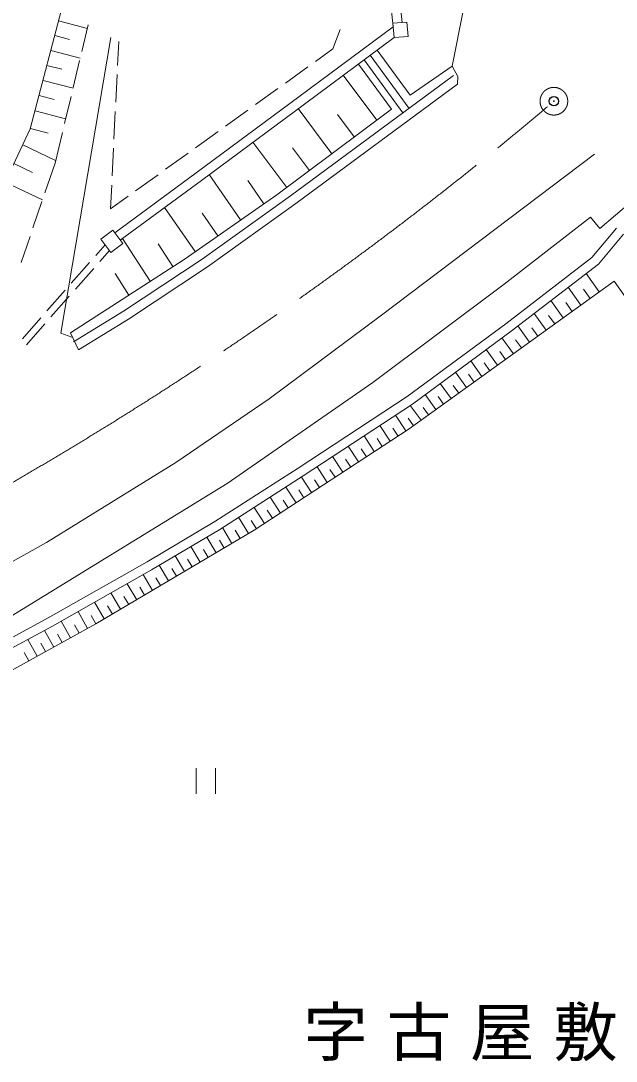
# Model space of a CAD drawing. Units: millimetres, scale not verified. Extents: x 40000 to 680000, y 20000 to 380000.
# Drawn here: x 530026 to 562291, y 260791 to 317184 of the extents above; entities that cross this region are included whole.
import ezdxf

# ---------------------------------------------------------------- set-up
doc = ezdxf.new("R2010")
doc.units = ezdxf.units.MM
doc.header["$LTSCALE"] = 1000
doc.header["$PDMODE"] = 32
doc.header["$PDSIZE"] = 500
doc.linetypes.add('CHAIN', pattern=[18.5, 12, -1.5, 3.5, -1.5])
for name, color, linetype, lineweight in [('M-BMK', 2, 'CHAIN', 13), ('M-BMK-HTXT', 7, 'Continuous', 13), ('M-WORK', 1, 'Continuous', 13)]:
    doc.layers.add(name, color=color, linetype=linetype, lineweight=lineweight)
doc.layers.add('M-OTRS', color=6, linetype='Continuous')
doc.styles.add('ＭＳ ゴシック', font='')
doc.styles.get('ＭＳ ゴシック').set_extended_font_data('MS Gothic')

msp = doc.modelspace()

# ---------------------------------------------------------------- linework, layer by layer
at = {"layer": 'M-BMK'}
msp.add_circle((558915, 312824), 750, dxfattribs=at)
msp.add_arc((429550, 465351), 200000, 300.00231, 310.30289, dxfattribs=at)
at = {"layer": 'M-OTRS'}
msp.add_point((558915, 312824), dxfattribs=at)
at = {"layer": 'M-WORK'}
for p, q in [((549724, 321319), (550205, 316857)), ((550699, 317092), (550203, 321261)), ((530541, 311320), (532512, 318872)), ((553405, 314732), (554018, 317822)), ((532070, 317179), (533635, 316770)), ((533332, 315511), (533683, 316969)), ((550189, 317049), (550948, 317112)), ((550254, 316271), (550189, 317049)), ((550948, 317112), (551013, 316334)), ((531862, 316381), (532660, 316173)), ((545093, 313071), (550205, 316857)), ((546943, 315664), (547337, 316720)), ((534908, 316271), (532197, 300244)), ((535333, 316063), (535270, 314770)), ((545391, 312669), (550254, 316271)), ((551013, 316334), (550254, 316271)), ((531654, 315583), (533249, 315166)), ((545988, 314976), (546943, 315664)), ((548960, 315313), (551064, 312434)), ((551133, 313148), (549332, 315588)), ((531441, 314769), (532255, 314557)), ((532864, 313566), (533215, 315025)), ((544365, 313808), (545582, 314684)), ((548320, 314838), (550118, 312396)), ((550733, 312190), (548635, 315072)), ((553405, 314732), (551133, 313148)), ((553703, 314162), (553405, 314732)), ((535245, 314271), (535172, 312773)), ((544636, 307690), (553480, 314218)), ((549316, 311798), (547500, 314231)), ((553696, 313755), (553703, 314162)), ((531229, 313956), (532856, 313532)), ((544930, 307285), (553696, 313755)), ((531013, 313127), (531842, 312911)), ((532396, 311622), (532747, 313080)), ((539524, 308936), (545093, 313071)), ((542742, 312639), (543959, 313516)), ((539821, 308534), (545391, 312669)), ((546883, 309981), (545059, 312424)), ((530797, 312298), (532455, 311865)), ((535147, 312273), (535074, 310775)), ((541118, 311471), (542336, 312347)), ((550118, 312396), (543904, 307756)), ((548100, 310889), (547191, 312106)), ((528746, 307525), (530541, 311320)), ((530548, 311345), (531501, 311096)), ((531880, 309476), (532279, 311136)), ((539495, 310303), (540713, 311179)), ((530131, 310453), (531912, 309610)), ((535049, 310276), (534976, 308778)), ((544441, 308157), (542608, 310611)), ((545662, 309069), (544750, 310290)), ((537872, 309134), (539089, 310010)), ((549578, 301224), (561123, 309948)), ((529652, 309441), (530664, 308962)), ((531330, 307862), (531880, 309476)), ((535119, 305697), (539524, 308936)), ((535415, 305294), (539821, 308534)), ((536249, 307966), (537466, 308842)), ((541939, 306388), (540225, 308850)), ((543196, 307264), (542321, 308521)), ((529174, 308429), (531197, 307471)), ((534951, 308278), (534888, 306986)), ((530686, 305968), (531169, 307388)), ((534888, 306986), (535843, 307674)), ((543904, 307756), (538925, 304290)), ((539858, 304269), (544636, 307690)), ((561400, 305926), (563103, 307370)), ((539477, 304675), (537812, 307066)), ((540142, 303857), (544930, 307285)), ((540708, 305531), (539851, 306762)), ((556229, 302900), (560902, 306539)), ((560902, 306539), (561400, 305926)), ((534370, 305355), (535016, 305833)), ((535016, 305833), (535551, 305110)), ((562309, 305943), (560976, 304353)), ((530042, 304075), (530525, 305495)), ((534905, 304632), (534370, 305355)), ((535551, 305110), (534905, 304632)), ((537044, 303070), (535541, 305388)), ((538267, 303863), (537474, 305086)), ((562692, 305621), (561324, 303990)), ((534085, 304458), (534590, 305032)), ((534305, 304131), (534832, 304730)), ((538925, 304290), (532723, 300268)), ((532763, 302957), (533754, 304083)), ((535596, 301438), (539858, 304269)), ((560976, 304353), (556303, 300766)), ((561324, 303990), (556604, 300366)), ((532984, 302630), (533975, 303756)), ((535886, 302319), (535134, 303478)), ((535865, 301017), (540142, 303857)), ((561372, 302491), (560659, 303480)), ((549105, 297586), (556229, 302900)), ((562183, 303076), (551066, 295062)), ((574095, 285985), (562183, 303076)), ((531442, 301456), (532433, 302582)), ((560383, 301779), (559692, 302738)), ((560878, 302135), (560521, 302629)), ((531662, 301129), (532654, 302255)), ((559425, 301088), (558754, 302017)), ((559904, 301433), (559558, 301913)), ((532887, 299774), (535596, 301438)), ((543488, 296685), (549578, 301224)), ((558495, 300417), (557845, 301319)), ((558960, 300752), (558624, 301217)), ((530120, 299954), (531111, 301080)), ((530341, 299628), (531332, 300754)), ((533148, 299348), (535865, 301017)), ((556303, 300766), (550960, 296821)), ((557593, 299767), (556962, 300642)), ((532197, 300244), (532791, 300033)), ((532723, 300268), (533148, 299348)), ((556604, 300366), (551246, 296411)), ((558044, 300092), (557719, 300543)), ((556718, 299136), (556100, 299994)), ((557156, 299452), (556840, 299889)), ((555860, 298518), (555249, 299366)), ((556289, 298827), (555980, 299256)), ((555012, 297907), (554408, 298745)), ((555436, 298212), (555131, 298636)), ((554174, 297302), (553576, 298131)), ((554593, 297604), (554291, 298024)), ((541206, 292099), (549105, 297586)), ((553345, 296705), (552754, 297524)), ((553759, 297003), (553461, 297418)), ((538432, 293238), (543488, 296685)), ((550960, 296821), (545062, 292933)), ((552526, 296114), (551942, 296924)), ((552935, 296409), (552640, 296819)), ((551246, 296411), (545334, 292514)), ((551714, 295529), (551133, 296336)), ((552120, 295821), (551828, 296227)), ((550898, 294952), (550336, 295811)), ((551309, 295237), (551018, 295640)), ((551066, 295062), (542678, 289575)), ((550039, 294390), (549479, 295246)), ((550469, 294671), (550188, 295100)), ((549183, 293830), (548625, 294683)), ((549611, 294110), (549331, 294538)), ((548330, 293272), (547774, 294122)), ((548756, 293551), (548477, 293977)), ((547480, 292716), (546926, 293563)), ((547905, 292994), (547627, 293419)), ((531423, 288901), (538432, 293238)), ((545062, 292933), (540542, 290042)), ((546633, 292162), (546080, 293006)), ((547056, 292439), (546779, 292862)), ((545334, 292514), (540805, 289616)), ((545788, 291609), (545237, 292452)), ((546210, 291886), (545934, 292308)), ((528107, 284056), (541206, 292099)), ((544946, 291058), (544389, 291909)), ((545367, 291334), (545092, 291755)), ((544095, 290502), (543532, 291361)), ((544520, 290780), (544242, 291206)), ((543235, 289939), (542667, 290808)), ((543665, 290221), (543384, 290650)), ((540542, 290042), (536865, 287858)), ((542358, 289386), (541832, 290274)), ((542801, 289655), (542517, 290090)), ((542678, 289575), (534089, 284491)), ((540805, 289616), (537116, 287426)), ((541470, 288860), (540963, 289717)), ((541914, 289123), (541651, 289567)), ((526425, 286143), (531423, 288901)), ((540610, 288351), (540106, 289201)), ((541040, 288605), (540786, 289034)), ((538889, 287332), (538386, 288180)), ((539749, 287841), (539246, 288691)), ((540179, 288096), (539928, 288521)), ((536865, 287858), (531503, 284814)), ((538028, 286822), (537526, 287670)), ((539319, 287586), (539067, 288011)), ((537116, 287426), (531746, 284376)), ((537167, 286313), (536661, 287168)), ((538458, 287077), (538207, 287501)), ((536307, 285803), (535792, 286674)), ((536737, 286058), (536484, 286486)), ((537598, 286568), (537347, 286991)), ((535437, 285288), (534912, 286174)), ((535872, 285546), (535614, 285981)), ((534551, 284764), (534017, 285666)), ((534994, 285026), (534731, 285469)), ((531503, 284814), (517543, 277244)), ((533640, 284244), (533134, 285165)), ((534100, 284497), (533833, 284948)), ((531746, 284376), (517767, 276797)), ((534089, 284491), (527454, 280843)), ((532720, 283738), (532220, 284646)), ((533180, 283991), (532927, 284451)), ((531812, 283238), (531315, 284142)), ((532266, 283488), (532016, 283942)), ((530908, 282741), (530408, 283651)), ((531360, 282990), (531111, 283442)), ((530453, 282491), (530203, 282946)), ((539530, 276679), (539530, 275279)), ((540580, 275279), (540580, 276679))]:
    msp.add_line(p, q, dxfattribs=at)

# ---------------------------------------------------------------- texts
at = {"layer": 'M-BMK-HTXT', "insert": (554366, 262219), "char_height": 2566, "attachment_point": 5, "style": 'ＭＳ ゴシック'}
msp.add_mtext('\\T1.29;字古屋敷', dxfattribs=at)

doc.saveas('drawing.dxf')
